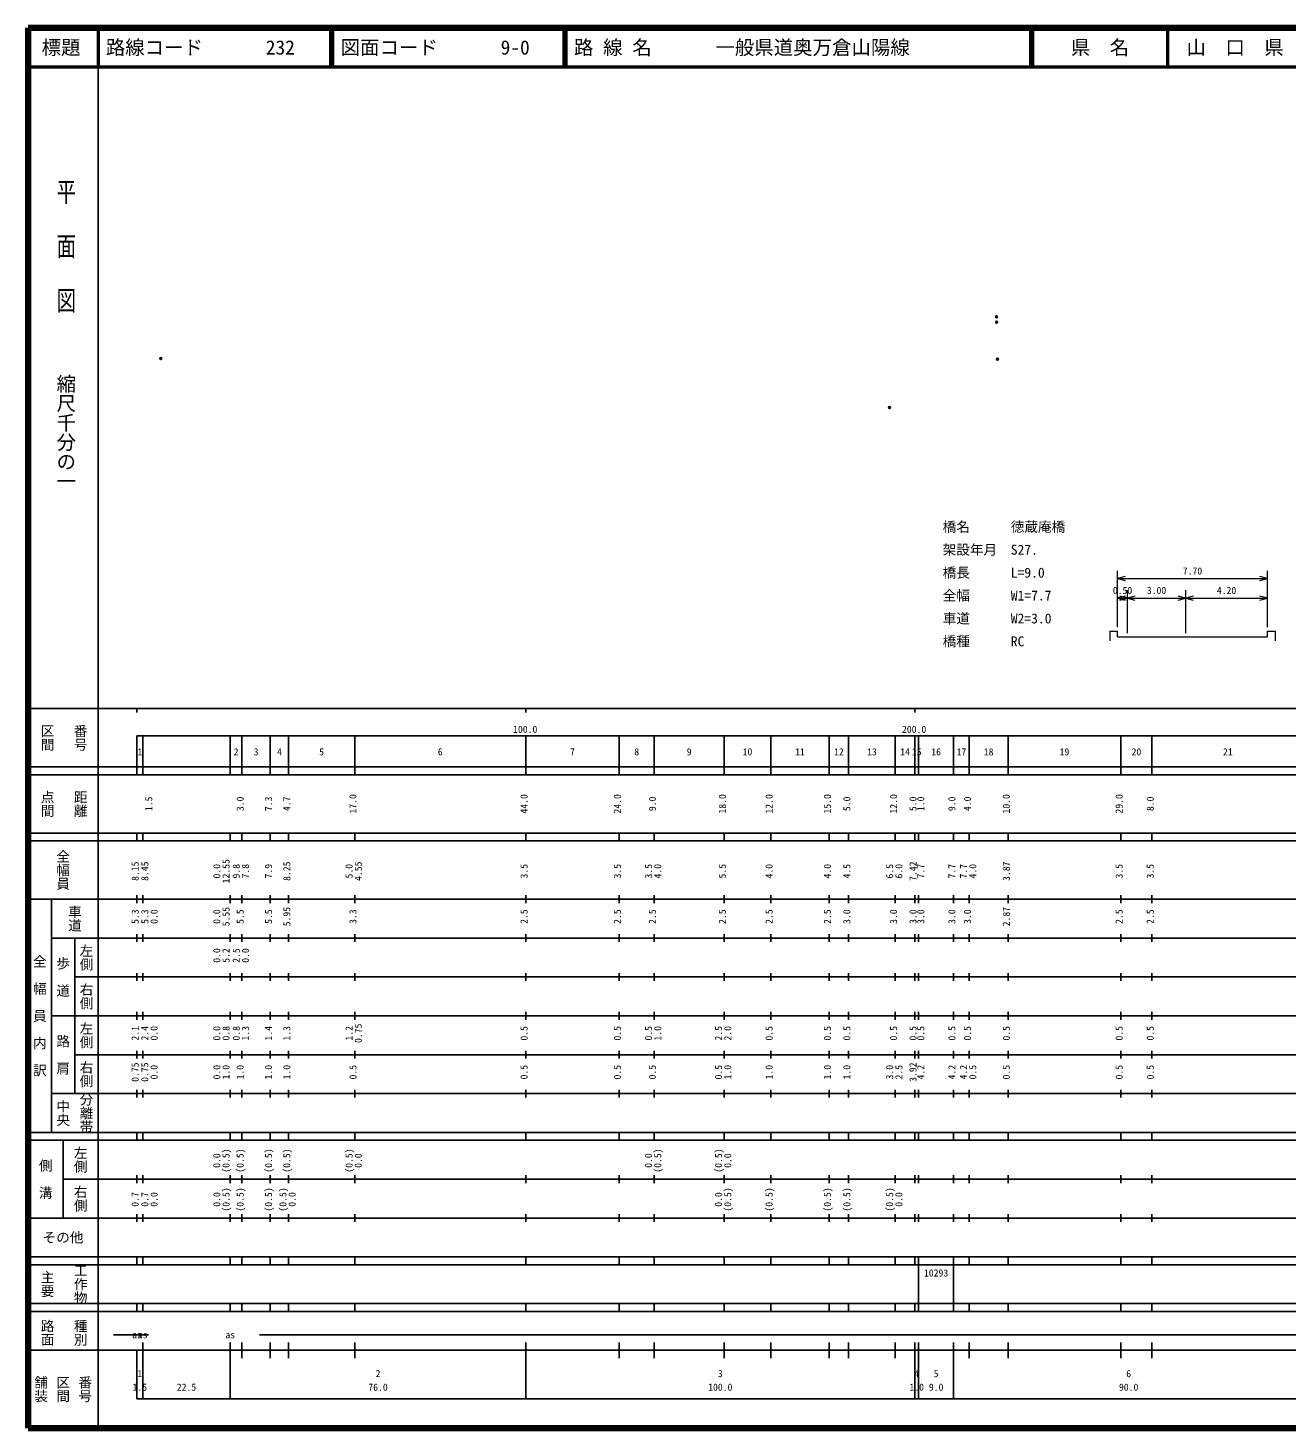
# Model space of a CAD drawing. Units: millimetres on the paper, with parts at other scales. Extents: x 40 to 680, y 20 to 380.
# Drawn here: x 40 to 363.7, y 20 to 380 of the extents above; entities that cross this region are included whole.
import ezdxf
from ezdxf.enums import TextEntityAlignment as Align

# ---------------------------------------------------------------- set-up
doc = ezdxf.new("R2010")
doc.units = ezdxf.units.MM
doc.header["$PDMODE"] = 32
doc.header["$PDSIZE"] = 0.5
doc.layers.add('S-OTRS', color=6, linetype='Continuous')
doc.layers.add('S-TTL-TXT', color=7, linetype='Continuous')
for name, color, linetype, lineweight in [('S-STR-HTXT', 7, 'Continuous', 13), ('S-TTL', 2, 'Continuous', 140), ('S-TTL-BAND', 7, 'Continuous', 25), ('S-TTL-LINE', 7, 'Continuous', 50)]:
    doc.layers.add(name, color=color, linetype=linetype, lineweight=lineweight)
doc.styles.add('@ＭＳ ゴシック', font='')
doc.styles.add('ＭＳ ゴシック', font='')
doc.styles.get('@ＭＳ ゴシック').set_extended_font_data('@MS Gothic')
doc.styles.get('ＭＳ ゴシック').set_extended_font_data('MS Gothic')

msp = doc.modelspace()

# ---------------------------------------------------------------- linework, layer by layer
at = {"layer": 'S-OTRS'}
for p in [(289.034, 305.74), (289.061, 304.34), (74.142, 294.979), (289.241, 294.875), (261.508, 282.392)]:
    msp.add_point(p, dxfattribs=at)
at = {"layer": 'S-STR-HTXT'}
for p, q in [((320.167, 225.908), (320.167, 240.408)), ((322.098, 238.925), (320.167, 238.408)), ((320.167, 238.408), (358.667, 238.408)), ((320.167, 238.408), (322.098, 237.89)), ((358.667, 238.408), (356.735, 238.925)), ((356.735, 237.89), (358.667, 238.408)), ((358.667, 225.908), (358.667, 240.408)), ((322.667, 224.408), (322.667, 235.408)), ((337.667, 224.408), (337.667, 235.408)), ((322.098, 233.925), (320.167, 233.408)), ((320.167, 233.408), (322.667, 233.408)), ((320.167, 233.408), (322.098, 232.89)), ((322.667, 233.408), (320.735, 233.925)), ((320.735, 232.89), (322.667, 233.408)), ((324.598, 233.925), (322.667, 233.408)), ((322.667, 233.408), (337.667, 233.408)), ((322.667, 233.408), (324.598, 232.89)), ((337.667, 233.408), (335.735, 233.925)), ((335.735, 232.89), (337.667, 233.408)), ((339.598, 233.925), (337.667, 233.408)), ((337.667, 233.408), (358.667, 233.408)), ((337.667, 233.408), (339.598, 232.89)), ((358.667, 233.408), (356.735, 233.925)), ((356.735, 232.89), (358.667, 233.408)), ((318.167, 224.908), (320.167, 224.908)), ((318.167, 224.908), (318.167, 222.408)), ((320.167, 223.408), (320.167, 224.908)), ((320.167, 223.408), (322.667, 223.408)), ((322.667, 223.408), (337.667, 223.408)), ((337.667, 223.408), (358.667, 223.408)), ((358.667, 223.408), (358.667, 224.908)), ((358.667, 224.908), (360.667, 224.908)), ((360.667, 224.908), (360.667, 222.408))]:
    msp.add_line(p, q, dxfattribs=at)
at = {"layer": 'S-TTL'}
for p, q in [((40, 380), (40, 20)), ((680, 380), (40, 380)), ((40, 20), (680, 20))]:
    msp.add_line(p, q, dxfattribs=at)
at = {"layer": 'S-TTL-BAND'}
for p, q in [((58, 370), (58, 20)), ((40, 205), (579, 205)), ((68, 205), (68, 204)), ((168, 205), (168, 204)), ((268, 205), (268, 204)), ((68, 198), (579, 198)), ((68, 198), (68, 188)), ((69.5, 188), (69.5, 198)), ((92, 188), (92, 198)), ((95, 188), (95, 198)), ((102.3, 188), (102.3, 198)), ((107, 188), (107, 198)), ((124, 188), (124, 198)), ((168, 188), (168, 198)), ((192, 188), (192, 198)), ((201, 188), (201, 198)), ((219, 188), (219, 198)), ((231, 188), (231, 198)), ((246, 188), (246, 198)), ((251, 188), (251, 198)), ((263, 188), (263, 198)), ((268, 188), (268, 198)), ((269, 188), (269, 198)), ((278, 188), (278, 198)), ((282, 188), (282, 198)), ((292, 188), (292, 198)), ((321, 188), (321, 198)), ((329, 188), (329, 198)), ((40, 190), (579, 190)), ((40, 188), (579, 188)), ((40, 173), (579, 173)), ((68, 171), (68, 173)), ((69.5, 171), (69.5, 173)), ((92, 171), (92, 173)), ((95, 171), (95, 173)), ((102.3, 171), (102.3, 173)), ((107, 171), (107, 173)), ((124, 171), (124, 173)), ((168, 171), (168, 173)), ((192, 171), (192, 173)), ((201, 171), (201, 173)), ((219, 171), (219, 173)), ((231, 171), (231, 173)), ((246, 171), (246, 173)), ((251, 171), (251, 173)), ((263, 171), (263, 173)), ((268, 171), (268, 173)), ((269, 171), (269, 173)), ((278, 171), (278, 173)), ((282, 171), (282, 173)), ((292, 171), (292, 173)), ((321, 171), (321, 173)), ((329, 171), (329, 173)), ((40, 171), (579, 171)), ((40, 156), (579, 156)), ((46, 96), (46, 156)), ((68, 155), (68, 157)), ((69.5, 155), (69.5, 157)), ((92, 155), (92, 157)), ((95, 155), (95, 157)), ((102.3, 155), (102.3, 157)), ((107, 155), (107, 157)), ((124, 155), (124, 157)), ((168, 155), (168, 157)), ((192, 155), (192, 157)), ((201, 155), (201, 157)), ((219, 155), (219, 157)), ((231, 155), (231, 157)), ((246, 155), (246, 157)), ((251, 155), (251, 157)), ((263, 155), (263, 157)), ((268, 155), (268, 157)), ((269, 155), (269, 157)), ((278, 155), (278, 157)), ((282, 155), (282, 157)), ((292, 155), (292, 157)), ((321, 155), (321, 157)), ((329, 155), (329, 157)), ((46, 146), (579, 146)), ((52, 146), (52, 106)), ((68, 145), (68, 147)), ((69.5, 145), (69.5, 147)), ((92, 145), (92, 147)), ((95, 145), (95, 147)), ((102.3, 145), (102.3, 147)), ((107, 145), (107, 147)), ((124, 145), (124, 147)), ((168, 145), (168, 147)), ((192, 145), (192, 147)), ((201, 145), (201, 147)), ((219, 145), (219, 147)), ((231, 145), (231, 147)), ((246, 145), (246, 147)), ((251, 145), (251, 147)), ((263, 145), (263, 147)), ((268, 145), (268, 147)), ((269, 145), (269, 147)), ((278, 145), (278, 147)), ((282, 145), (282, 147)), ((292, 145), (292, 147)), ((321, 145), (321, 147)), ((329, 145), (329, 147)), ((68, 135), (68, 137)), ((69.5, 135), (69.5, 137)), ((92, 135), (92, 137)), ((95, 135), (95, 137)), ((102.3, 135), (102.3, 137)), ((107, 135), (107, 137)), ((124, 135), (124, 137)), ((168, 135), (168, 137)), ((192, 135), (192, 137)), ((201, 135), (201, 137)), ((219, 135), (219, 137)), ((231, 135), (231, 137)), ((246, 135), (246, 137)), ((251, 135), (251, 137)), ((263, 135), (263, 137)), ((268, 135), (268, 137)), ((269, 135), (269, 137)), ((278, 135), (278, 137)), ((282, 135), (282, 137)), ((292, 135), (292, 137)), ((321, 135), (321, 137)), ((329, 135), (329, 137)), ((52, 136), (579, 136)), ((46, 126), (579, 126)), ((68, 125), (68, 127)), ((69.5, 125), (69.5, 127)), ((92, 125), (92, 127)), ((95, 125), (95, 127)), ((102.3, 125), (102.3, 127)), ((107, 125), (107, 127)), ((124, 125), (124, 127)), ((168, 125), (168, 127)), ((192, 125), (192, 127)), ((201, 125), (201, 127)), ((219, 125), (219, 127)), ((231, 125), (231, 127)), ((246, 125), (246, 127)), ((251, 125), (251, 127)), ((263, 125), (263, 127)), ((268, 125), (268, 127)), ((269, 125), (269, 127)), ((278, 125), (278, 127)), ((282, 125), (282, 127)), ((292, 125), (292, 127)), ((321, 125), (321, 127)), ((329, 125), (329, 127)), ((52, 116), (579, 116)), ((68, 115), (68, 117)), ((69.5, 115), (69.5, 117)), ((92, 115), (92, 117)), ((95, 115), (95, 117)), ((102.3, 115), (102.3, 117)), ((107, 115), (107, 117)), ((124, 115), (124, 117)), ((168, 115), (168, 117)), ((192, 115), (192, 117)), ((201, 115), (201, 117)), ((219, 115), (219, 117)), ((231, 115), (231, 117)), ((246, 115), (246, 117)), ((251, 115), (251, 117)), ((263, 115), (263, 117)), ((268, 115), (268, 117)), ((269, 115), (269, 117)), ((278, 115), (278, 117)), ((282, 115), (282, 117)), ((292, 115), (292, 117)), ((321, 115), (321, 117)), ((329, 115), (329, 117)), ((46, 106), (579, 106)), ((68, 105), (68, 107)), ((69.5, 105), (69.5, 107)), ((92, 105), (92, 107)), ((95, 105), (95, 107)), ((102.3, 105), (102.3, 107)), ((107, 105), (107, 107)), ((124, 105), (124, 107)), ((168, 105), (168, 107)), ((192, 105), (192, 107)), ((201, 105), (201, 107)), ((219, 105), (219, 107)), ((231, 105), (231, 107)), ((246, 105), (246, 107)), ((251, 105), (251, 107)), ((263, 105), (263, 107)), ((268, 105), (268, 107)), ((269, 105), (269, 107)), ((278, 105), (278, 107)), ((282, 105), (282, 107)), ((292, 105), (292, 107)), ((321, 105), (321, 107)), ((329, 105), (329, 107)), ((40, 96), (579, 96)), ((40, 94), (579, 94)), ((49, 94), (49, 74)), ((68, 94), (68, 96)), ((69.5, 94), (69.5, 96)), ((92, 94), (92, 96)), ((95, 94), (95, 96)), ((102.3, 94), (102.3, 96)), ((107, 94), (107, 96)), ((124, 94), (124, 96)), ((168, 94), (168, 96)), ((192, 94), (192, 96)), ((201, 94), (201, 96)), ((219, 94), (219, 96)), ((231, 94), (231, 96)), ((246, 94), (246, 96)), ((251, 94), (251, 96)), ((263, 94), (263, 96)), ((268, 94), (268, 96)), ((269, 94), (269, 96)), ((278, 94), (278, 96)), ((282, 94), (282, 96)), ((292, 94), (292, 96)), ((321, 94), (321, 96)), ((329, 94), (329, 96)), ((49, 84), (579, 84)), ((68, 83), (68, 85)), ((69.5, 83), (69.5, 85)), ((92, 83), (92, 85)), ((95, 83), (95, 85)), ((102.3, 83), (102.3, 85)), ((107, 83), (107, 85)), ((124, 83), (124, 85)), ((168, 83), (168, 85)), ((192, 83), (192, 85)), ((201, 83), (201, 85)), ((219, 83), (219, 85)), ((231, 83), (231, 85)), ((246, 83), (246, 85)), ((251, 83), (251, 85)), ((263, 83), (263, 85)), ((268, 83), (268, 85)), ((269, 83), (269, 85)), ((278, 83), (278, 85)), ((282, 83), (282, 85)), ((292, 83), (292, 85)), ((321, 83), (321, 85)), ((329, 83), (329, 85)), ((40, 74), (579, 74)), ((68, 73), (68, 75)), ((69.5, 73), (69.5, 75)), ((92, 73), (92, 75)), ((95, 73), (95, 75)), ((102.3, 73), (102.3, 75)), ((107, 73), (107, 75)), ((124, 73), (124, 75)), ((168, 73), (168, 75)), ((192, 73), (192, 75)), ((201, 73), (201, 75)), ((219, 73), (219, 75)), ((231, 73), (231, 75)), ((246, 73), (246, 75)), ((251, 73), (251, 75)), ((263, 73), (263, 75)), ((268, 73), (268, 75)), ((269, 73), (269, 75)), ((278, 73), (278, 75)), ((282, 73), (282, 75)), ((292, 73), (292, 75)), ((321, 73), (321, 75)), ((329, 73), (329, 75)), ((40, 64), (579, 64)), ((40, 62), (579, 62)), ((68, 62), (68, 64)), ((69.5, 62), (69.5, 64)), ((92, 62), (92, 64)), ((95, 62), (95, 64)), ((102.3, 62), (102.3, 64)), ((107, 62), (107, 64)), ((124, 62), (124, 64)), ((168, 62), (168, 64)), ((192, 62), (192, 64)), ((201, 62), (201, 64)), ((219, 62), (219, 64)), ((231, 62), (231, 64)), ((246, 62), (246, 64)), ((251, 62), (251, 64)), ((263, 62), (263, 64)), ((268, 62), (268, 64)), ((269, 62), (269, 64)), ((269, 52), (269, 62)), ((278, 62), (278, 64)), ((278, 52), (278, 62)), ((282, 62), (282, 64)), ((292, 62), (292, 64)), ((321, 62), (321, 64)), ((329, 62), (329, 64)), ((40, 52), (579, 52)), ((68, 50), (68, 52)), ((69.5, 50), (69.5, 52)), ((92, 50), (92, 52)), ((95, 50), (95, 52)), ((102.3, 50), (102.3, 52)), ((107, 50), (107, 52)), ((124, 50), (124, 52)), ((168, 50), (168, 52)), ((192, 50), (192, 52)), ((201, 50), (201, 52)), ((219, 50), (219, 52)), ((231, 50), (231, 52)), ((246, 50), (246, 52)), ((251, 50), (251, 52)), ((263, 50), (263, 52)), ((268, 50), (268, 52)), ((269, 50), (269, 52)), ((278, 50), (278, 52)), ((282, 50), (282, 52)), ((292, 50), (292, 52)), ((321, 50), (321, 52)), ((329, 50), (329, 52)), ((40, 50), (579, 50)), ((71, 44), (62, 44)), ((99.5, 44), (565, 44)), ((40, 40), (579, 40)), ((68, 40), (68, 27.5)), ((69.5, 27.5), (69.5, 42)), ((92, 27.5), (92, 42)), ((95, 38), (95, 42)), ((102.3, 38), (102.3, 42)), ((107, 38), (107, 42)), ((124, 38), (124, 42)), ((168, 27.5), (168, 42)), ((192, 38), (192, 42)), ((201, 38), (201, 42)), ((219, 38), (219, 42)), ((231, 38), (231, 42)), ((246, 38), (246, 42)), ((251, 38), (251, 42)), ((263, 38), (263, 42)), ((268, 27.5), (268, 42)), ((269, 27.5), (269, 42)), ((278, 27.5), (278, 42)), ((282, 38), (282, 42)), ((292, 38), (292, 42)), ((321, 38), (321, 42)), ((329, 38), (329, 42)), ((68, 27.5), (579, 27.5))]:
    msp.add_line(p, q, dxfattribs=at)
at = {"layer": 'S-TTL-LINE'}
for p, q in [((58, 380), (58, 370)), ((117.75, 380), (117.75, 370)), ((118.25, 380), (118.25, 370)), ((177.75, 380), (177.75, 370)), ((178.25, 380), (178.25, 370)), ((297.75, 380), (297.75, 370)), ((298.25, 380), (298.25, 370)), ((333, 380), (333, 370)), ((40, 370), (680, 370))]:
    msp.add_line(p, q, dxfattribs=at)

# ---------------------------------------------------------------- texts
at = {"layer": 'S-STR-HTXT', "style": 'ＭＳ ゴシック'}
for s, p in [('橋名\u3000\u3000\u3000徳蔵庵橋', (275.188, 249.684)), ('架設年月\u3000S27.', (275.188, 243.793)), ('橋長\u3000\u3000\u3000L=9.0', (275.188, 237.901)), ('全幅\u3000\u3000\u3000W1=7.7', (275.188, 232.01)), ('車道\u3000\u3000\u3000W2=3.0', (275.188, 226.119)), ('橋種\u3000\u3000\u3000RC', (275.188, 220.228))]:
    msp.add_text(s, height=2.566, dxfattribs=at).set_placement(p, align=Align.BOTTOM_LEFT)
for s, p in [('7.70', (339.417, 238.908)), ('0.50', (321.417, 233.908)), ('3.00', (330.167, 233.908)), ('4.20', (348.167, 233.908))]:
    msp.add_text(s, height=1.833, dxfattribs=at).set_placement(p, align=Align.BOTTOM_CENTER)
at = {"layer": 'S-TTL-BAND', "style": '@ＭＳ ゴシック', "width": 1.4}
msp.add_text('平  面  図', height=3.666, rotation=270, dxfattribs=at).set_placement((49.777, 306.475), align=Align.MIDDLE_RIGHT)
at = {"layer": 'S-TTL-BAND', "style": '@ＭＳ ゴシック'}
msp.add_text('縮尺千分の一', height=3.666, rotation=270, dxfattribs=at).set_placement((49.777, 261.03), align=Align.MIDDLE_RIGHT)
for s, p in [('区間', (45, 197.5)), ('番号', (53.5, 197.5)), ('点間', (45, 180.5)), ('距離', (53.5, 180.5)), ('全幅員', (49, 163.5)), ('車道', (52, 151)), ('左側', (55, 141)), ('全\u3000幅\u3000員\u3000内\u3000訳', (43, 126)), ('歩\u3000道', (49, 136)), ('右側', (55, 131)), ('左側', (55, 121)), ('路\u3000肩', (49, 116)), ('右側', (55, 111)), ('分離帯', (55, 101)), ('中央', (49, 101)), ('左側', (53.5, 89)), ('側\u3000溝', (44.5, 84)), ('右側', (53.5, 79)), ('工作物', (53.5, 57)), ('主要', (45, 57)), ('路面', (45, 44.5)), ('種別', (53.5, 44.5)), ('舗装', (43.333, 30)), ('区間', (49, 30)), ('番号', (54.667, 30))]:
    msp.add_text(s, height=2.566, rotation=270, dxfattribs=at).set_placement(p, align=Align.MIDDLE_CENTER)
at = {"layer": 'S-TTL-BAND', "style": 'ＭＳ ゴシック'}
for s, p in [('100.0', (167.844, 198.195)), ('200.0', (267.844, 198.195)), ('1', (68.75, 192.405)), ('2', (93.5, 192.405)), ('3', (98.65, 192.405)), ('4', (104.65, 192.405)), ('5', (115.5, 192.405)), ('6', (146, 192.405)), ('7', (180, 192.405)), ('8', (196.5, 192.405)), ('9', (210, 192.405)), ('10', (225, 192.405)), ('11', (238.5, 192.405)), ('12', (248.5, 192.405)), ('13', (257, 192.405)), ('14', (265.5, 192.405)), ('15', (268.5, 192.405)), ('16', (273.5, 192.405)), ('17', (280, 192.405)), ('18', (287, 192.405)), ('19', (306.5, 192.405)), ('20', (325, 192.405)), ('21', (348.5, 192.405)), ('as', (68, 42.5)), ('as', (69.5, 42.5)), ('as', (92, 42.5)), ('1', (68.75, 32.523)), ('2', (130, 32.523)), ('3', (218, 32.523)), ('4', (268.5, 32.523)), ('5', (273.5, 32.523)), ('6', (323, 32.523)), ('1.5', (68.75, 29.033)), ('22.5', (80.75, 29.033)), ('76.0', (130, 29.033)), ('100.0', (218, 29.033)), ('1.0', (268.5, 29.033)), ('9.0', (273.5, 29.033)), ('90.0', (323, 29.033))]:
    msp.add_text(s, height=1.833, dxfattribs=at).set_placement(p, align=Align.BOTTOM_CENTER)
for s, p in [('1.5', (72.5, 180.5)), ('3.0', (96, 180.5)), ('7.3', (103.3, 180.5)), ('4.7', (108, 180.5)), ('17.0', (125, 180.5)), ('44.0', (169, 180.5)), ('24.0', (193, 180.5)), ('9.0', (202, 180.5)), ('18.0', (220, 180.5)), ('12.0', (232, 180.5)), ('15.0', (247, 180.5)), ('5.0', (252, 180.5)), ('12.0', (264, 180.5)), ('5.0', (269, 180.5)), ('1.0', (271, 180.5)), ('9.0', (279, 180.5)), ('4.0', (283, 180.5)), ('10.0', (293, 180.5)), ('29.0', (322, 180.5)), ('8.0', (330, 180.5)), ('12.55', (92.37, 163.174)), ('8.15', (69, 163.174)), ('8.45', (71.5, 163.174)), ('0.0', (90, 163.174)), ('9.8', (95, 163.174)), ('7.8', (97.37, 163.174)), ('7.9', (103.3, 163.174)), ('8.25', (108, 163.174)), ('5.0', (124, 163.174)), ('4.55', (126.37, 163.174)), ('3.5', (169, 163.174)), ('3.5', (193, 163.174)), ('3.5', (201, 163.174)), ('4.0', (203.37, 163.174)), ('5.5', (220, 163.174)), ('4.0', (232, 163.174)), ('4.0', (247, 163.174)), ('4.5', (252, 163.174)), ('6.5', (263, 163.174)), ('6.0', (265.37, 163.174)), ('7.42', (269, 163.174)), ('7.7', (271, 163.174)), ('7.7', (279, 163.174)), ('7.7', (282, 163.174)), ('4.0', (284.37, 163.174)), ('3.87', (293, 163.174)), ('3.5', (322, 163.174)), ('3.5', (330, 163.174)), ('5.3', (69, 151.5)), ('5.3', (71.5, 151.5)), ('0.0', (73.87, 151.5)), ('0.0', (90, 151.5)), ('5.55', (92.37, 151.5)), ('5.5', (96, 151.5)), ('5.5', (103.3, 151.5)), ('5.95', (108, 151.5)), ('3.3', (125, 151.5)), ('2.5', (169, 151.5)), ('2.5', (193, 151.5)), ('2.5', (202, 151.5)), ('2.5', (220, 151.5)), ('2.5', (232, 151.5)), ('2.5', (247, 151.5)), ('3.0', (252, 151.5)), ('3.0', (264, 151.5)), ('3.0', (269, 151.5)), ('3.0', (271, 151.5)), ('3.0', (279, 151.5)), ('3.0', (283, 151.5)), ('2.87', (293, 151.5)), ('2.5', (322, 151.5)), ('2.5', (330, 151.5)), ('0.0', (90, 141.5)), ('5.2', (92.37, 141.5)), ('2.5', (95, 141.5)), ('0.0', (97.37, 141.5)), ('2.1', (69, 121.5)), ('2.4', (71.5, 121.5)), ('0.0', (73.87, 121.5)), ('0.0', (90, 121.5)), ('0.8', (92.37, 121.5)), ('0.8', (95, 121.5)), ('1.3', (97.37, 121.5)), ('1.4', (103.3, 121.5)), ('1.3', (108, 121.5)), ('1.2', (124, 121.5)), ('0.75', (126.37, 121.5)), ('0.5', (169, 121.5)), ('0.5', (193, 121.5)), ('0.5', (201, 121.5)), ('1.0', (203.37, 121.5)), ('2.5', (219, 121.5)), ('2.0', (221.37, 121.5)), ('0.5', (232, 121.5)), ('0.5', (247, 121.5)), ('0.5', (252, 121.5)), ('0.5', (264, 121.5)), ('0.5', (269, 121.5)), ('0.5', (271, 121.5)), ('0.5', (279, 121.5)), ('0.5', (283, 121.5)), ('0.5', (293, 121.5)), ('0.5', (322, 121.5)), ('0.5', (330, 121.5)), ('0.75', (69, 111.5)), ('0.75', (71.5, 111.5)), ('0.0', (73.87, 111.5)), ('0.0', (90, 111.5)), ('1.0', (92.37, 111.5)), ('1.0', (96, 111.5)), ('1.0', (103.3, 111.5)), ('1.0', (108, 111.5)), ('0.5', (125, 111.5)), ('0.5', (169, 111.5)), ('0.5', (193, 111.5)), ('0.5', (202, 111.5)), ('0.5', (219, 111.5)), ('1.0', (221.37, 111.5)), ('1.0', (232, 111.5)), ('1.0', (247, 111.5)), ('1.0', (252, 111.5)), ('3.0', (263, 111.5)), ('2.5', (265.37, 111.5)), ('3.92', (269, 111.5)), ('4.2', (271, 111.5)), ('4.2', (279, 111.5)), ('4.2', (282, 111.5)), ('0.5', (284.37, 111.5)), ('0.5', (293, 111.5)), ('0.5', (322, 111.5)), ('0.5', (330, 111.5)), ('0.0', (90, 88.764)), ('(0.5)', (92.37, 88.764)), ('(0.5)', (96, 88.764)), ('(0.5)', (103.3, 88.764)), ('(0.5)', (108, 88.764)), ('(0.5)', (124, 88.764)), ('0.0', (126.37, 88.764)), ('0.0', (201, 88.764)), ('(0.5)', (203.37, 88.764)), ('(0.5)', (219, 88.764)), ('0.0', (221.37, 88.764)), ('0.7', (69, 78.764)), ('0.7', (71.5, 78.764)), ('0.0', (73.87, 78.764)), ('0.0', (90, 78.764)), ('(0.5)', (92.37, 78.764)), ('(0.5)', (96, 78.764)), ('(0.5)', (103.3, 78.764)), ('(0.5)', (107, 78.764)), ('0.0', (109.37, 78.764)), ('0.0', (219, 78.764)), ('(0.5)', (221.37, 78.764)), ('(0.5)', (232, 78.764)), ('(0.5)', (247, 78.764)), ('(0.5)', (252, 78.764)), ('(0.5)', (263, 78.764)), ('0.0', (265.37, 78.764))]:
    msp.add_text(s, height=1.833, rotation=90, dxfattribs=at).set_placement(p, align=Align.BOTTOM_CENTER)
msp.add_text('その他', height=2.566, dxfattribs=at).set_placement((49, 69), align=Align.MIDDLE_CENTER)
msp.add_text('10293', height=1.833, dxfattribs=at).set_placement((270.375, 58.405), align=Align.BOTTOM_LEFT)
at = {"layer": 'S-TTL-TXT', "style": 'ＭＳ ゴシック'}
for s, p in [('標題', (48.5, 375)), ('県\u3000名', (315.625, 375)), ('山\u3000口\u3000県', (350.375, 375))]:
    msp.add_text(s, height=3.666, dxfattribs=at).set_placement(p, align=Align.MIDDLE_CENTER)
for s, p in [('路線コード', (60, 375)), ('232', (101.142, 375)), ('図面コード', (120.38, 375)), ('9-0', (161.521, 375)), ('路 線 名', (180.38, 375)), ('一般県道奥万倉山陽線', (216.734, 375))]:
    msp.add_text(s, height=3.666, dxfattribs=at).set_placement(p, align=Align.MIDDLE_LEFT)

doc.saveas('drawing.dxf')
